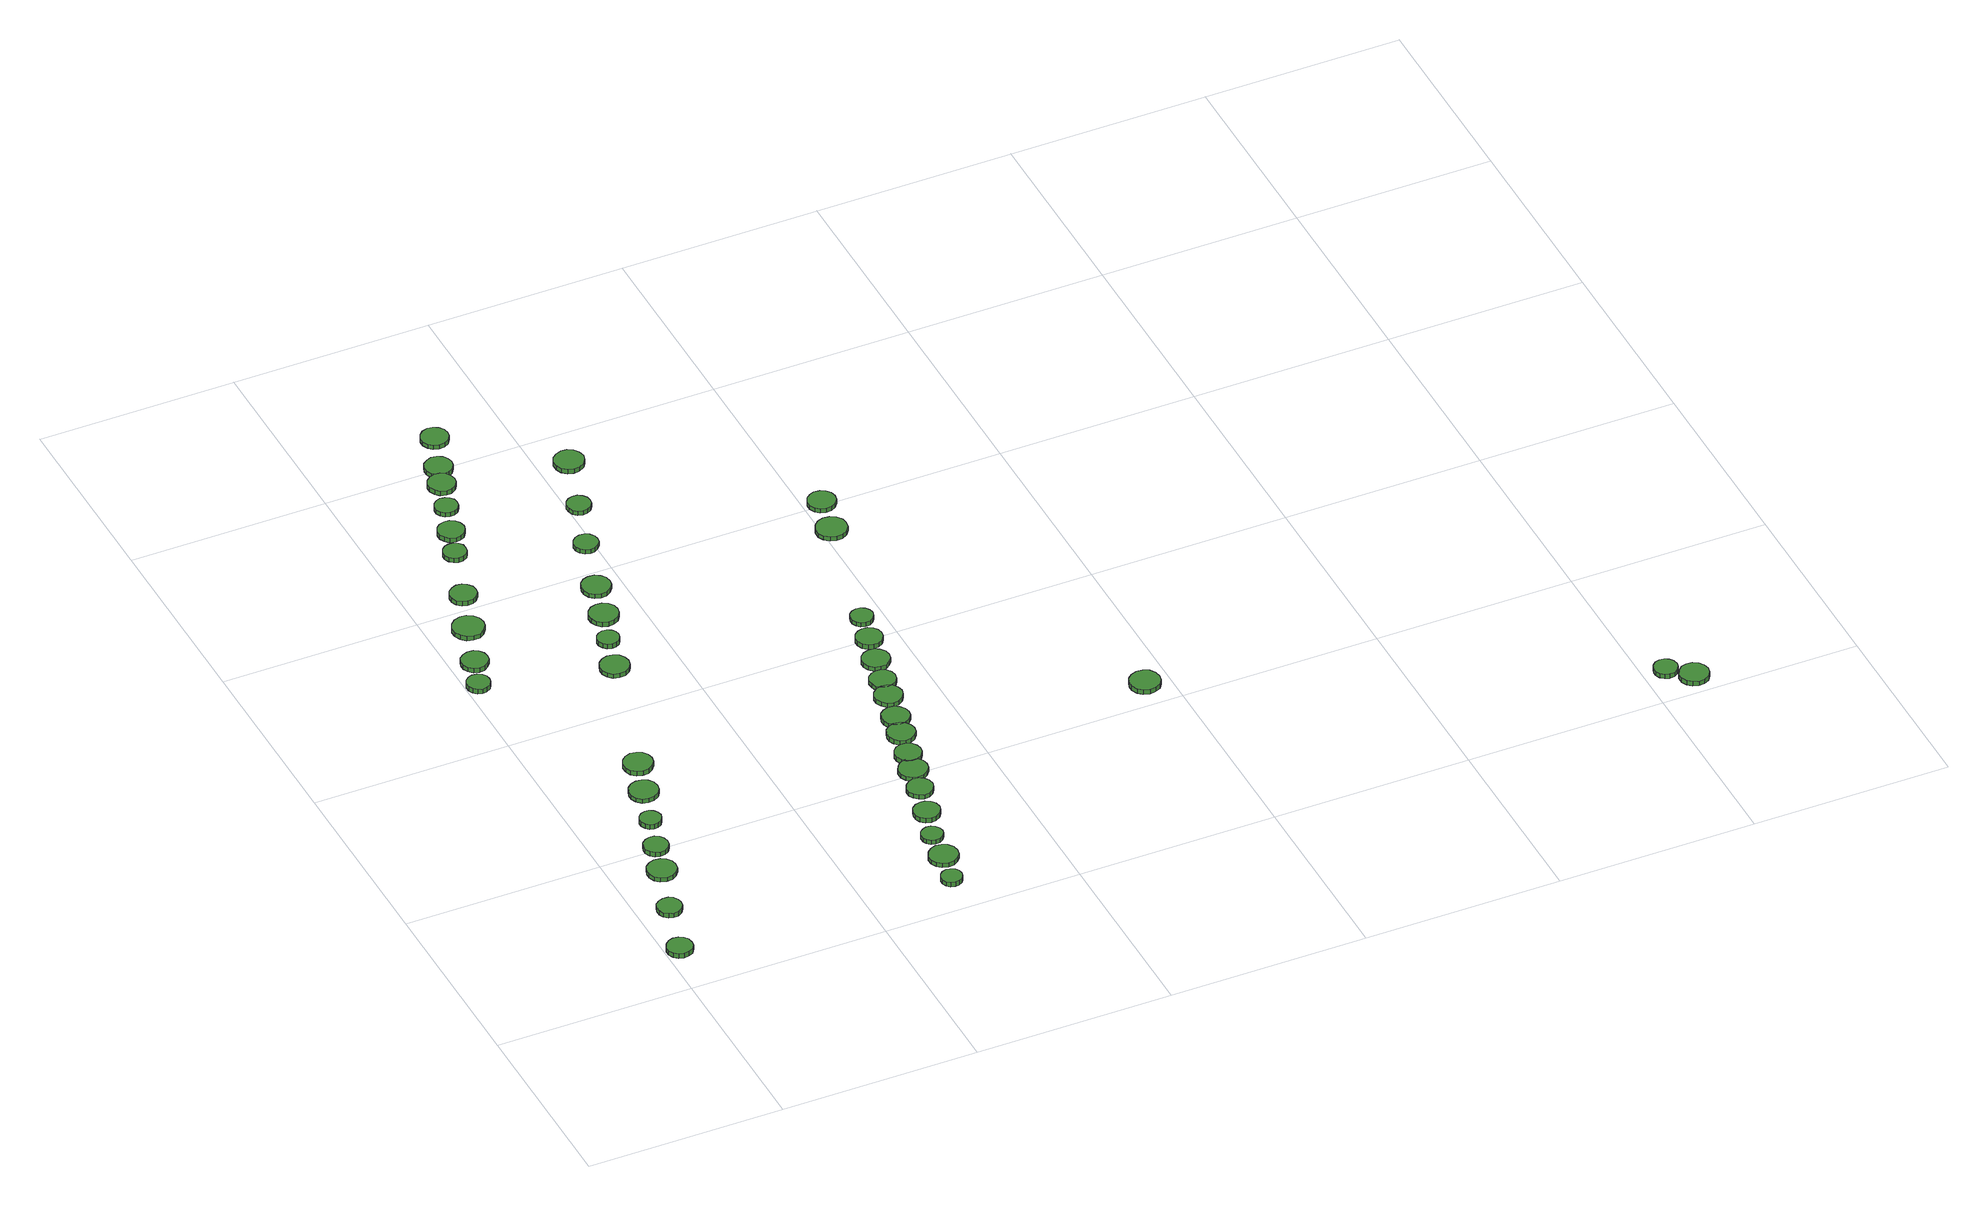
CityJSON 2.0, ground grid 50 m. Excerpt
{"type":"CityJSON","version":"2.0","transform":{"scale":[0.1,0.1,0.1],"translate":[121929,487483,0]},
"CityObjects":{
"tree1":{"type":"SolitaryVegetationObject","attributes":{"function":"something"},"geometry":[{"type":"MultiSurface","lod":"1","boundaries":[[[0,1,2,3,4,5,6,7,8,9,10,11,12,13,14]],[[15,16,17,18,19,20,21,22,23,24,25,26,27,28,29]],[[0,29,28,1]],[[1,28,27,2]],[[2,27,26,3]],[[3,26,25,4]],[[4,25,24,5]],[[5,24,23,6]],[[6,23,22,7]],[[7,22,21,8]],[[8,21,20,9]],[[9,20,19,10]],[[10,19,18,11]],[[11,18,17,12]],[[12,17,16,13]],[[13,16,15,14]],[[14,15,29,0]]]}]},
"tree2":{"type":"SolitaryVegetationObject","attributes":{"function":"something"},"geometry":[{"type":"MultiSurface","lod":"1","boundaries":[[[30,31,32,33,34,35,36,37,38,39,40,41,42,43,44]],[[45,46,47,48,49,50,51,52,53,54,55,56,57,58,59]],[[30,59,58,31]],[[31,58,57,32]],[[32,57,56,33]],[[33,56,55,34]],[[34,55,54,35]],[[35,54,53,36]],[[36,53,52,37]],[[37,52,51,38]],[[38,51,50,39]],[[39,50,49,40]],[[40,49,48,41]],[[41,48,47,42]],[[42,47,46,43]],[[43,46,45,44]],[[44,45,59,30]]]}]},
"tree3":{"type":"SolitaryVegetationObject","attributes":{"function":"something"},"geometry":[{"type":"MultiSurface","lod":"1","boundaries":[[[60,61,62,63,64,65,66,67,68,69,70,71,72,73,74]],[[75,76,77,78,79,80,81,82,83,84,85,86,87,88,89]],[[60,89,88,61]],[[61,88,87,62]],[[62,87,86,63]],[[63,86,85,64]],[[64,85,84,65]],[[65,84,83,66]],[[66,83,82,67]],[[67,82,81,68]],[[68,81,80,69]],[[69,80,79,70]],[[70,79,78,71]],[[71,78,77,72]],[[72,77,76,73]],[[73,76,75,74]],[[74,75,89,60]]]}]},
"tree4":{"type":"SolitaryVegetationObject","attributes":{"function":"something"},"geometry":[{"type":"MultiSurface","lod":"1","boundaries":[[[90,91,92,93,94,95,96,97,98,99,100,101,102,103,104]],[[105,106,107,108,109,110,111,112,113,114,115,116,117,118,119]],[[90,119,118,91]],[[91,118,117,92]],[[92,117,116,93]],[[93,116,115,94]],[[94,115,114,95]],[[95,114,113,96]],[[96,113,112,97]],[[97,112,111,98]],[[98,111,110,99]],[[99,110,109,100]],[[100,109,108,101]],[[101,108,107,102]],[[102,107,106,103]],[[103,106,105,104]],[[104,105,119,90]]]}]},
"tree5":{"type":"SolitaryVegetationObject","attributes":{"function":"something"},"geometry":[{"type":"MultiSurface","lod":"1","boundaries":[[[120,121,122,123,124,125,126,127,128,129,130,131,132,133,134]],[[135,136,137,138,139,140,141,142,143,144,145,146,147,148,149]],[[120,149,148,121]],[[121,148,147,122]],[[122,147,146,123]],[[123,146,145,124]],[[124,145,144,125]],[[125,144,143,126]],[[126,143,142,127]],[[127,142,141,128]],[[128,141,140,129]],[[129,140,139,130]],[[130,139,138,131]],[[131,138,137,132]],[[132,137,136,133]],[[133,136,135,134]],[[134,135,149,120]]]}]},
"tree6":{"type":"SolitaryVegetationObject","attributes":{"function":"something"},"geometry":[{"type":"MultiSurface","lod":"1","boundaries":[[[150,151,152,153,154,155,156,157,158,159,160,161,162,163,164]],[[165,166,167,168,169,170,171,172,173,174,175,176,177,178,179]],[[150,179,178,151]],[[151,178,177,152]],[[152,177,176,153]],[[153,176,175,154]],[[154,175,174,155]],[[155,174,173,156]],[[156,173,172,157]],[[157,172,171,158]],[[158,171,170,159]],[[159,170,169,160]],[[160,169,168,161]],[[161,168,167,162]],[[162,167,166,163]],[[163,166,165,164]],[[164,165,179,150]]]}]},
"tree7":{"type":"SolitaryVegetationObject","attributes":{"function":"something"},"geometry":[{"type":"MultiSurface","lod":"1","boundaries":[[[180,181,182,183,184,185,186,187,188,189,190,191,192,193,194]],[[195,196,197,198,199,200,201,202,203,204,205,206,207,208,209]],[[180,209,208,181]],[[181,208,207,182]],[[182,207,206,183]],[[183,206,205,184]],[[184,205,204,185]],[[185,204,203,186]],[[186,203,202,187]],[[187,202,201,188]],[[188,201,200,189]],[[189,200,199,190]],[[190,199,198,191]],[[191,198,197,192]],[[192,197,196,193]],[[193,196,195,194]],[[194,195,209,180]]]}]},
"tree8":{"type":"SolitaryVegetationObject","attributes":{"function":"something"},"geometry":[{"type":"MultiSurface","lod":"1","boundaries":[[[210,211,212,213,214,215,216,217,218,219,220,221,222,223,224]],[[225,226,227,228,229,230,231,232,233,234,235,236,237,238,239]],[[210,239,238,211]],[[211,238,237,212]],[[212,237,236,213]],[[213,236,235,214]],[[214,235,234,215]],[[215,234,233,216]],[[216,233,232,217]],[[217,232,231,218]],[[218,231,230,219]],[[219,230,229,220]],[[220,229,228,221]],[[221,228,227,222]],[[222,227,226,223]],[[223,226,225,224]],[[224,225,239,210]]]}]},
"tree9":{"type":"SolitaryVegetationObject","attributes":{"function":"something"},"geometry":[{"type":"MultiSurface","lod":"1","boundaries":[[[240,241,242,243,244,245,246,247,248,249,250,251,252,253,254]],[[255,256,257,258,259,260,261,262,263,264,265,266,267,268,269]],[[240,269,268,241]],[[241,268,267,242]],[[242,267,266,243]],[[243,266,265,244]],[[244,265,264,245]],[[245,264,263,246]],[[246,263,262,247]],[[247,262,261,248]],[[248,261,260,249]],[[249,260,259,250]],[[250,259,258,251]],[[251,258,257,252]],[[252,257,256,253]],[[253,256,255,254]],[[254,255,269,240]]]}]},
"tree10":{"type":"SolitaryVegetationObject","attributes":{"function":"something"},"geometry":[{"type":"MultiSurface","lod":"1","boundaries":[[[270,271,272,273,274,275,276,277,278,279,280,281,282,283,284]],[[285,286,287,288,289,290,291,292,293,294,295,296,297,298,299]],[[270,299,298,271]],[[271,298,297,272]],[[272,297,296,273]],[[273,296,295,274]],[[274,295,294,275]],[[275,294,293,276]],[[276,293,292,277]],[[277,292,291,278]],[[278,291,290,279]],[[279,290,289,280]],[[280,289,288,281]],[[281,288,287,282]],[[282,287,286,283]],[[283,286,285,284]],[[284,285,299,270]]]}]},
"tree11":{"type":"SolitaryVegetationObject","attributes":{"function":"something"},"geometry":[{"type":"MultiSurface","lod":"1","boundaries":[[[300,301,302,303,304,305,306,307,308,309,310,311,312,313,314]],[[315,316,317,318,319,320,321,322,323,324,325,326,327,328,329]],[[300,329,328,301]],[[301,328,327,302]],[[302,327,326,303]],[[303,326,325,304]],[[304,325,324,305]],[[305,324,323,306]],[[306,323,322,307]],[[307,322,321,308]],[[308,321,320,309]],[[309,320,319,310]],[[310,319,318,311]],[[311,318,317,312]],[[312,317,316,313]],[[313,316,315,314]],[[314,315,329,300]]]}]},
"tree12":{"type":"SolitaryVegetationObject","attributes":{"function":"something"},"geometry":[{"type":"MultiSurface","lod":"1","boundaries":[[[330,331,332,333,334,335,336,337,338,339,340,341,342,343,344]],[[345,346,347,348,349,350,351,352,353,354,355,356,357,358,359]],[[330,359,358,331]],[[331,358,357,332]],[[332,357,356,333]],[[333,356,355,334]],[[334,355,354,335]],[[335,354,353,336]],[[336,353,352,337]],[[337,352,351,338]],[[338,351,350,339]],[[339,350,349,340]],[[340,349,348,341]],[[341,348,347,342]],[[342,347,346,343]],[[343,346,345,344]],[[344,345,359,330]]]}]},
"tree13":{"type":"SolitaryVegetationObject","attributes":{"function":"something"},"geometry":[{"type":"MultiSurface","lod":"1","boundaries":[[[360,361,362,363,364,365,366,367,368,369,370,371,372,373,374]],[[375,376,377,378,379,380,381,382,383,384,385,386,387,388,389]],[[360,389,388,361]],[[361,388,387,362]],[[362,387,386,363]],[[363,386,385,364]],[[364,385,384,365]],[[365,384,383,366]],[[366,383,382,367]],[[367,382,381,368]],[[368,381,380,369]],[[369,380,379,370]],[[370,379,378,371]],[[371,378,377,372]],[[372,377,376,373]],[[373,376,375,374]],[[374,375,389,360]]]}]},
"tree14":{"type":"SolitaryVegetationObject","attributes":{"function":"something"},"geometry":[{"type":"MultiSurface","lod":"1","boundaries":[[[390,391,392,393,394,395,396,397,398,399,400,401,402,403,404]],[[405,406,407,408,409,410,411,412,413,414,415,416,417,418,419]],[[390,419,418,391]],[[391,418,417,392]],[[392,417,416,393]],[[393,416,415,394]],[[394,415,414,395]],[[395,414,413,396]],[[396,413,412,397]],[[397,412,411,398]],[[398,411,410,399]],[[399,410,409,400]],[[400,409,408,401]],[[401,408,407,402]],[[402,407,406,403]],[[403,406,405,404]],[[404,405,419,390]]]}]},
"tree15":{"type":"SolitaryVegetationObject","attributes":{"function":"something"},"geometry":[{"type":"MultiSurface","lod":"1","boundaries":[[[420,421,422,423,424,425,426,427,428,429,430,431,432,433,434]],[[435,436,437,438,439,440,441,442,443,444,445,446,447,448,449]],[[420,449,448,421]],[[421,448,447,422]],[[422,447,446,423]],[[423,446,445,424]],[[424,445,444,425]],[[425,444,443,426]],[[426,443,442,427]],[[427,442,441,428]],[[428,441,440,429]],[[429,440,439,430]],[[430,439,438,431]],[[431,438,437,432]],[[432,437,436,433]],[[433,436,435,434]],[[434,435,449,420]]]}]},
"tree16":{"type":"SolitaryVegetationObject","attributes":{"function":"something"},"geometry":[{"type":"MultiSurface","lod":"1","boundaries":[[[450,451,452,453,454,455,456,457,458,459,460,461,462,463,464]],[[465,466,467,468,469,470,471,472,473,474,475,476,477,478,479]],[[450,479,478,451]],[[451,478,477,452]],[[452,477,476,453]],[[453,476,475,454]],[[454,475,474,455]],[[455,474,473,456]],[[456,473,472,457]],[[457,472,471,458]],[[458,471,470,459]],[[459,470,469,460]],[[460,469,468,461]],[[461,468,467,462]],[[462,467,466,463]],[[463,466,465,464]],[[464,465,479,450]]]}]},
"tree17":{"type":"SolitaryVegetationObject","attributes":{"function":"something"},"geometry":[{"type":"MultiSurface","lod":"1","boundaries":[[[480,481,482,483,484,485,486,487,488,489,490,491,492,493,494]],[[495,496,497,498,499,500,501,502,503,504,505,506,507,508,509]],[[480,509,508,481]],[[481,508,507,482]],[[482,507,506,483]],[[483,506,505,484]],[[484,505,504,485]],[[485,504,503,486]],[[486,503,502,487]],[[487,502,501,488]],[[488,501,500,489]],[[489,500,499,490]],[[490,499,498,491]],[[491,498,497,492]],[[492,497,496,493]],[[493,496,495,494]],[[494,495,509,480]]]}]},
"tree18":{"type":"SolitaryVegetationObject","attributes":{"function":"something"},"geometry":[{"type":"MultiSurface","lod":"1","boundaries":[[[510,511,512,513,514,515,516,517,518,519,520,521,522,523,524]],[[525,526,527,528,529,530,531,532,533,534,535,536,537,538,539]],[[510,539,538,511]],[[511,538,537,512]],[[512,537,536,513]],[[513,536,535,514]],[[514,535,534,515]],[[515,534,533,516]],[[516,533,532,517]],[[517,532,531,518]],[[518,531,530,519]],[[519,530,529,520]],[[520,529,528,521]],[[521,528,527,522]],[[522,527,526,523]],[[523,526,525,524]],[[524,525,539,510]]]}]},
"tree19":{"type":"SolitaryVegetationObject","attributes":{"function":"something"},"geometry":[{"type":"MultiSurface","lod":"1","boundaries":[[[540,541,542,543,544,545,546,547,548,549,550,551,552,553,554]],[[555,556,557,558,559,560,561,562,563,564,565,566,567,568,569]],[[540,569,568,541]],[[541,568,567,542]],[[542,567,566,543]],[[543,566,565,544]],[[544,565,564,545]],[[545,564,563,546]],[[546,563,562,547]],[[547,562,561,548]],[[548,561,560,549]],[[549,560,559,550]],[[550,559,558,551]],[[551,558,557,552]],[[552,557,556,553]],[[553,556,555,554]],[[554,555,569,540]]]}]},
"tree20":{"type":"SolitaryVegetationObject","attributes":{"function":"something"},"geometry":[{"type":"MultiSurface","lod":"1","boundaries":[[[570,571,572,573,574,575,576,577,578,579,580,581,582,583,584]],[[585,586,587,588,589,590,591,592,593,594,595,596,597,598,599]],[[570,599,598,571]],[[571,598,597,572]],[[572,597,596,573]],[[573,596,595,574]],[[574,595,594,575]],[[575,594,593,576]],[[576,593,592,577]],[[577,592,591,578]],[[578,591,590,579]],[[579,590,589,580]],[[580,589,588,581]],[[581,588,587,582]],[[582,587,586,583]],[[583,586,585,584]],[[584,585,599,570]]]}]},
"tree21":{"type":"SolitaryVegetationObject","attributes":{"function":"something"},"geometry":[{"type":"MultiSurface","lod":"1","boundaries":[[[600,601,602,603,604,605,606,607,608,609,610,611,612,613,614]],[[615,616,617,618,619,620,621,622,623,624,625,626,627,628,629]],[[600,629,628,601]],[[601,628,627,602]],[[602,627,626,603]],[[603,626,625,604]],[[604,625,624,605]],[[605,624,623,606]],[[606,623,622,607]],[[607,622,621,608]],[[608,621,620,609]],[[609,620,619,610]],[[610,619,618,611]],[[611,618,617,612]],[[612,617,616,613]],[[613,616,615,614]],[[614,615,629,600]]]}]},
"tree22":{"type":"SolitaryVegetationObject","attributes":{"function":"something"},"geometry":[{"type":"MultiSurface","lod":"1","boundaries":[[[630,631,632,633,634,635,636,637,638,639,640,641,642,643,644]],[[645,646,647,648,649,650,651,652,653,654,655,656,657,658,659]],[[630,659,658,631]],[[631,658,657,632]],[[632,657,656,633]],[[633,656,655,634]],[[634,655,654,635]],[[635,654,653,636]],[[636,653,652,637]],[[637,652,651,638]],[[638,651,650,639]],[[639,650,649,640]],[[640,649,648,641]],[[641,648,647,642]],[[642,647,646,643]],[[643,646,645,644]],[[644,645,659,630]]]}]},
"tree23":{"type":"SolitaryVegetationObject","attributes":{"function":"something"},"geometry":[{"type":"MultiSurface","lod":"1","boundaries":[[[660,661,662,663,664,665,666,667,668,669,670,671,672,673,674]],[[675,676,677,678,679,680,681,682,683,684,685,686,687,688,689]],[[660,689,688,661]],[[661,688,687,662]],[[662,687,686,663]],[[663,686,685,664]],[[664,685,684,665]],[[665,684,683,666]],[[666,683,682,667]],[[667,682,681,668]],[[668,681,680,669]],[[669,680,679,670]],[[670,679,678,671]],[[671,678,677,672]],[[672,677,676,673]],[[673,676,675,674]],[[674,675,689,660]]]}]},
"tree24":{"type":"SolitaryVegetationObject","attributes":{"function":"something"},"geometry":[{"type":"MultiSurface","lod":"1","boundaries":[[[690,691,692,693,694,695,696,697,698,699,700,701,702,703,704]],[[705,706,707,708,709,710,711,712,713,714,715,716,717,718,719]],[[690,719,718,691]],[[691,718,717,692]],[[692,717,716,693]],[[693,716,715,694]],[[694,715,714,695]],[[695,714,713,696]],[[696,713,712,697]],[[697,712,711,698]],[[698,711,710,699]],[[699,710,709,700]],[[700,709,708,701]],[[701,708,707,702]],[[702,707,706,703]],[[703,706,705,704]],[[704,705,719,690]]]}]},
"tree25":{"type":"SolitaryVegetationObject","attributes":{"function":"something"},"geometry":[{"type":"MultiSurface","lod":"1","boundaries":[[[720,721,722,723,724,725,726,727,728,729,730,731,732,733,734]],[[735,736,737,738,739,740,741,742,743,744,745,746,747,748,749]],[[720,749,748,721]],[[721,748,747,722]],[[722,747,746,723]],[[723,746,745,724]],[[724,745,744,725]],[[725,744,743,726]],[[726,743,742,727]],[[727,742,741,728]],[[728,741,740,729]],[[729,740,739,730]],[[730,739,738,731]],[[731,738,737,732]],[[732,737,736,733]],[[733,736,735,734]],[[734,735,749,720]]]}]},
"tree26":{"type":"SolitaryVegetationObject","attributes":{"function":"something"},"geometry":[{"type":"MultiSurface","lod":"1","boundaries":[[[750,751,752,753,754,755,756,757,758,759,760,761,762,763,764]],[[765,766,767,768,769,770,771,772,773,774,775,776,777,778,779]],[[750,779,778,751]],[[751,778,777,752]],[[752,777,776,753]],[[753,776,775,754]],[[754,775,774,755]],[[755,774,773,756]],[[756,773,772,757]],[[757,772,771,758]],[[758,771,770,759]],[[759,770,769,760]],[[760,769,768,761]],[[761,768,767,762]],[[762,767,766,763]],[[763,766,765,764]],[[764,765,779,750]]]}]},
"tree27":{"type":"SolitaryVegetationObject","attributes":{"function":"something"},"geometry":[{"type":"MultiSurface","lod":"1","boundaries":[[[780,781,782,783,784,785,786,787,788,789,790,791,792,793,794]],[[795,796,797,798,799,800,801,802,803,804,805,806,807,808,809]],[[780,809,808,781]],[[781,808,807,782]],[[782,807,806,783]],[[783,806,805,784]],[[784,805,804,785]],[[785,804,803,786]],[[786,803,802,787]],[[787,802,801,788]],[[788,801,800,789]],[[789,800,799,790]],[[790,799,798,791]],[[791,798,797,792]],[[792,797,796,793]],[[793,796,795,794]],[[794,795,809,780]]]}]},
"tree28":{"type":"SolitaryVegetationObject","attributes":{"function":"something"},"geometry":[{"type":"MultiSurface","lod":"1","boundaries":[[[810,811,812,813,814,815,816,817,818,819,820,821,822,823,824]],[[825,826,827,828,829,830,831,832,833,834,835,836,837,838,839]],[[810,839,838,811]],[[811,838,837,812]],[[812,837,836,813]],[[813,836,835,814]],[[814,835,834,815]],[[815,834,833,816]],[[816,833,832,817]],[[817,832,831,818]],[[818,831,830,819]],[[819,830,829,820]],[[820,829,828,821]],[[821,828,827,822]],[[822,827,826,823]],[[823,826,825,824]],[[824,825,839,810]]]}]},
"tree29":{"type":"SolitaryVegetationObject","attributes":{"function":"something"},"geometry":[{"type":"MultiSurface","lod":"1","boundaries":[[[840,841,842,843,844,845,846,847,848,849,850,851,852,853,854]],[[855,856,857,858,859,860,861,862,863,864,865,866,867,868,869]],[[840,869,868,841]],[[841,868,867,842]],[[842,867,866,843]],[[843,866,865,844]],[[844,865,864,845]],[[845,864,863,846]],[[846,863,862,847]],[[847,862,861,848]],[[848,861,860,849]],[[849,860,859,850]],[[850,859,858,851]],[[851,858,857,852]],[[852,857,856,853]],[[853,856,855,854]],[[854,855,869,840]]]}]},
"tree30":{"type":"SolitaryVegetationObject","attributes":{"function":"something"},"geometry":[{"type":"MultiSurface","lod":"1","boundaries":[[[870,871,872,873,874,875,876,877,878,879,880,881,882,883,884]],[[885,886,887,888,889,890,891,892,893,894,895,896,897,898,899]],[[870,899,898,871]],[[871,898,897,872]],[[872,897,896,873]],[[873,896,895,874]],[[874,895,894,875]],[[875,894,893,876]],[[876,893,892,877]],[[877,892,891,878]],[[878,891,890,879]],[[879,890,889,880]],[[880,889,888,881]],[[881,888,887,882]],[[882,887,886,883]],[[883,886,885,884]],[[884,885,899,870]]]}]},
"tree31":{"type":"SolitaryVegetationObject","attributes":{"function":"something"},"geometry":[{"type":"MultiSurface","lod":"1","boundaries":[[[900,901,902,903,904,905,906,907,908,909,910,911,912,913,914]],[[915,916,917,918,919,920,921,922,923,924,925,926,927,928,929]],[[900,929,928,901]],[[901,928,927,902]],[[902,927,926,903]],[[903,926,925,904]],[[904,925,924,905]],[[905,924,923,906]],[[906,923,922,907]],[[907,922,921,908]],[[908,921,920,909]],[[909,920,919,910]],[[910,919,918,911]],[[911,918,917,912]],[[912,917,916,913]],[[913,916,915,914]],[[914,915,929,900]]]}]},
"tree32":{"type":"SolitaryVegetationObject","attributes":{"function":"something"},"geometry":[{"type":"MultiSurface","lod":"1","boundaries":[[[930,931,932,933,934,935,936,937,938,939,940,941,942,943,944]],[[945,946,947,948,949,950,951,952,953,954,955,956,957,958,959]],[[930,959,958,931]],[[931,958,957,932]],[[932,957,956,933]],[[933,956,955,934]],[[934,955,954,935]],[[935,954,953,936]],[[936,953,952,937]],[[937,952,951,938]],[[938,951,950,939]],[[939,950,949,940]],[[940,949,948,941]],[[941,948,947,942]],[[942,947,946,943]],[[943,946,945,944]],[[944,945,959,930]]]}]},
"tree33":{"type":"SolitaryVegetationObject","attributes":{"function":"something"},"geometry":[{"type":"MultiSurface","lod":"1","boundaries":[[[960,961,962,963,964,965,966,967,968,969,970,971,972,973,974]],[[975,976,977,978,979,980,981,982,983,984,985,986,987,988,989]],[[960,989,988,961]],[[961,988,987,962]],[[962,987,986,963]],[[963,986,985,964]],[[964,985,984,965]],[[965,984,983,966]],[[966,983,982,967]],[[967,982,981,968]],[[968,981,980,969]],[[969,980,979,970]],[[970,979,978,971]],[[971,978,977,972]],[[972,977,976,973]],[[973,976,975,974]],[[974,975,989,960]]]}]},
"tree34":{"type":"SolitaryVegetationObject","attributes":{"function":"something"},"geometry":[{"type":"MultiSurface","lod":"1","boundaries":[[[990,991,992,993,994,995,996,997,998,999,1000,1001,1002,1003,1004]],[[1005,1006,1007,1008,1009,1010,1011,1012,1013,1014,1015,1016,1017,1018,1019]],[[990,1019,1018,991]],[[991,1018,1017,992]],[[992,1017,1016,993]],[[993,1016,1015,994]],[[994,1015,1014,995]],[[995,1014,1013,996]],[[996,1013,1012,997]],[[997,1012,1011,998]],[[998,1011,1010,999]],[[999,1010,1009,1000]],[[1000,1009,1008,1001]],[[1001,1008,1007,1002]],[[1002,1007,1006,1003]],[[1003,1006,1005,1004]],[[1004,1005,1019,990]]]}]},
"tree35":{"type":"SolitaryVegetationObject","attributes":{"function":"something"},"geometry":[{"type":"MultiSurface","lod":"1","boundaries":[[[1020,1021,1022,1023,1024,1025,1026,1027,1028,1029,1030,1031,1032,1033,1034]],[[1035,1036,1037,1038,1039,1040,1041,1042,1043,1044,1045,1046,1047,1048,1049]],[[1020,1049,1048,1021]],[[1021,1048,1047,1022]],[[1022,1047,1046,1023]],[[1023,1046,1045,1024]],[[1024,1045,1044,1025]],[[1025,1044,1043,1026]],[[1026,1043,1042,1027]],[[1027,1042,1041,1028]],[[1028,1041,1040,1029]],[[1029,1040,1039,1030]],[[1030,1039,1038,1031]],[[1031,1038,1037,1032]],[[1032,1037,1036,1033]],[[1033,1036,1035,1034]],[[1034,1035,1049,1020]]]}]},
"tree36":{"type":"SolitaryVegetationObject","attributes":{"function":"something"},"geometry":[{"type":"MultiSurface","lod":"1","boundaries":[[[1050,1051,1052,1053,1054,1055,1056,1057,1058,1059,1060,1061,1062,1063,1064]],[[1065,1066,1067,1068,1069,1070,1071,1072,1073,1074,1075,1076,1077,1078,1079]],[[1050,1079,1078,1051]],[[1051,1078,1077,1052]],[[1052,1077,1076,1053]],[[1053,1076,1075,1054]],[[1054,1075,1074,1055]],[[1055,1074,1073,1056]],[[1056,1073,1072,1057]],[[1057,1072,1071,1058]],[[1058,1071,1070,1059]],[[1059,1070,1069,1060]],[[1060,1069,1068,1061]],[[1061,1068,1067,1062]],[[1062,1067,1066,1063]],[[1063,1066,1065,1064]],[[1064,1065,1079,1050]]]}]},
"tree37":{"type":"SolitaryVegetationObject","attributes":{"function":"something"},"geometry":[{"type":"MultiSurface","lod":"1","boundaries":[[[1080,1081,1082,1083,1084,1085,1086,1087,1088,1089,1090,1091,1092,1093,1094]],[[1095,1096,1097,1098,1099,1100,1101,1102,1103,1104,1105,1106,1107,1108,1109]],[[1080,1109,1108,1081]],[[1081,1108,1107,1082]],[[1082,1107,1106,1083]],[[1083,1106,1105,1084]],[[1084,1105,1104,1085]],[[1085,1104,1103,1086]],[[1086,1103,1102,1087]],[[1087,1102,1101,1088]],[[1088,1101,1100,1089]],[[1089,1100,1099,1090]],[[1090,1099,1098,1091]],[[1091,1098,1097,1092]],[[1092,1097,1096,1093]],[[1093,1096,1095,1094]],[[1094,1095,1109,1080]]]}]},
"tree38":{"type":"SolitaryVegetationObject","attributes":{"function":"something"},"geometry":[{"type":"MultiSurface","lod":"1","boundaries":[[[1110,1111,1112,1113,1114,1115,1116,1117,1118,1119,1120,1121,1122,1123,1124]],[[1125,1126,1127,1128,1129,1130,1131,1132,1133,1134,1135,1136,1137,1138,1139]],[[1110,1139,1138,1111]],[[1111,1138,1137,1112]],[[1112,1137,1136,1113]],[[1113,1136,1135,1114]],[[1114,1135,1134,1115]],[[1115,1134,1133,1116]],[[1116,1133,1132,1117]],[[1117,1132,1131,1118]],[[1118,1131,1130,1119]],[[1119,1130,1129,1120]],[[1120,1129,1128,1121]],[[1121,1128,1127,1122]],[[1122,1127,1126,1123]],[[1123,1126,1125,1124]],[[1124,1125,1139,1110]]]}]},
"tree39":{"type":"SolitaryVegetationObject","attributes":{"function":"something"},"geometry":[{"type":"MultiSurface","lod":"1","boundaries":[[[1140,1141,1142,1143,1144,1145,1146,1147,1148,1149,1150,1151,1152,1153,1154]],[[1155,1156,1157,1158,1159,1160,1161,1162,1163,1164,1165,1166,1167,1168,1169]],[[1140,1169,1168,1141]],[[1141,1168,1167,1142]],[[1142,1167,1166,1143]],[[1143,1166,1165,1144]],[[1144,1165,1164,1145]],[[1145,1164,1163,1146]],[[1146,1163,1162,1147]],[[1147,1162,1161,1148]],[[1148,1161,1160,1149]],[[1149,1160,1159,1150]],[[1150,1159,1158,1151]],[[1151,1158,1157,1152]],[[1152,1157,1156,1153]],[[1153,1156,1155,1154]],[[1154,1155,1169,1140]]]}]},
"tree40":{"type":"SolitaryVegetationObject","attributes":{"function":"something"},"geometry":[{"type":"MultiSurface","lod":"1","boundaries":[[[1170,1171,1172,1173,1174,1175,1176,1177,1178,1179,1180,1181,1182,1183,1184]],[[1185,1186,1187,1188,1189,1190,1191,1192,1193,1194,1195,1196,1197,1198,1199]],[[1170,1199,1198,1171]],[[1171,1198,1197,1172]],[[1172,1197,1196,1173]],[[1173,1196,1195,1174]],[[1174,1195,1194,1175]],[[1175,1194,1193,1176]],[[1176,1193,1192,1177]],[[1177,1192,1191,1178]],[[1178,1191,1190,1179]],[[1179,1190,1189,1180]],[[1180,1189,1188,1181]],[[1181,1188,1187,1182]],[[1182,1187,1186,1183]],[[1183,1186,1185,1184]],[[1184,1185,1199,1170]]]}]},
"tree41":{"type":"SolitaryVegetationObject","attributes":{"function":"something"},"geometry":[{"type":"MultiSurface","lod":"1","boundaries":[[[1200,1201,1202,1203,1204,1205,1206,1207,1208,1209,1210,1211,1212,1213,1214]],[[1215,1216,1217,1218,1219,1220,1221,1222,1223,1224,1225,1226,1227,1228,1229]],[[1200,1229,1228,1201]],[[1201,1228,1227,1202]],[[1202,1227,1226,1203]],[[1203,1226,1225,1204]],[[1204,1225,1224,1205]],[[1205,1224,1223,1206]],[[1206,1223,1222,1207]],[[1207,1222,1221,1208]],[[1208,1221,1220,1209]],[[1209,1220,1219,1210]],[[1210,1219,1218,1211]],[[1211,1218,1217,1212]],[[1212,1217,1216,1213]],[[1213,1216,1215,1214]],[[1214,1215,1229,1200]]]}]},
"tree42":{"type":"SolitaryVegetationObject","attributes":{"function":"something"},"geometry":[{"type":"MultiSurface","lod":"1","boundaries":[[[1230,1231,1232,1233,1234,1235,1236,1237,1238,1239,1240,1241,1242,1243,1244]],[[1245,1246,1247,1248,1249,1250,1251,1252,1253,1254,1255,1256,1257,1258,1259]],[[1230,1259,1258,1231]],[[1231,1258,1257,1232]],[[1232,1257,1256,1233]],[[1233,1256,1255,1234]],[[1234,1255,1254,1235]],[[1235,1254,1253,1236]],[[1236,1253,1252,1237]],[[1237,1252,1251,1238]],[[1238,1251,1250,1239]],[[1239,1250,1249,1240]],[[1240,1249,1248,1241]],[[1241,1248,1247,1242]],[[1242,1247,1246,1243]],[[1243,1246,1245,1244]],[[1244,1245,1259,1230]]]}]},
"tree43":{"type":"SolitaryVegetationObject","attributes":{"function":"something"},"geometry":[{"type":"MultiSurface","lod":"1","boundaries":[[[1260,1261,1262,1263,1264,1265,1266,1267,1268,1269,1270,1271,1272,1273,1274]],[[1275,1276,1277,1278,1279,1280,1281,1282,1283,1284,1285,1286,1287,1288,1289]],[[1260,1289,1288,1261]],[[1261,1288,1287,1262]],[[1262,1287,1286,1263]],[[1263,1286,1285,1264]],[[1264,1285,1284,1265]],[[1265,1284,1283,1266]],[[1266,1283,1282,1267]],[[1267,1282,1281,1268]],[[1268,1281,1280,1269]],[[1269,1280,1279,1270]],[[1270,1279,1278,1271]],[[1271,1278,1277,1272]],[[1272,1277,1276,1273]],[[1273,1276,1275,1274]],[[1274,1275,1289,1260]]]}]}
},
"vertices":[
[67,139,16],[65,152,16],[57,163,16],[45,169,16],[32,171,16],[20,167,16],[10,158,16],[4,146,16],[4,132,16],[10,120,16],[20,111,16],[32,107,16],[45,109,16],[57,115,16],[65,126,16],[65,126,3],[57,115,3],[45,109,3],[32,107,3],[20,111,3],[10,120,3],[4,132,3],[4,146,3],[10,158,3],[20,167,3],[32,171,3],[45,169,3],[57,163,3],[65,152,3],[67,139,3],
[109,286,15],[106,298,15],[99,309,15],[88,315,15],[75,316,15],[63,312,15],[53,304,15],[48,292,15],[48,279,15],[53,267,15],[63,259,15],[75,255,15],[88,256,15],[99,263,15],[106,273,15],[106,273,2],[99,263,2],[88,256,2],[75,255,2],[63,259,2],[53,267,2],[48,279,2],[48,292,2],[53,304,2],[63,312,2],[75,316,2],[88,315,2],[99,309,2],[106,298,2],[109,286,2],
[157,418,16],[154,432,16],[145,445,16],[132,452,16],[117,454,16],[102,449,16],[91,439,16],[85,425,16],[85,410,16],[91,396,16],[102,386,16],[117,382,16],[132,383,16],[145,391,16],[154,403,16],[154,403,4],[145,391,4],[132,383,4],[117,382,4],[102,386,4],[91,396,4],[85,410,4],[85,425,4],[91,439,4],[102,449,4],[117,454,4],[132,452,4],[145,445,4],[154,432,4],[157,418,4],
[177,504,16],[174,517,16],[167,527,16],[156,534,16],[143,535,16],[131,531,16],[121,522,16],[116,511,16],[116,498,16],[121,486,16],[131,477,16],[143,473,16],[156,475,16],[167,481,16],[174,492,16],[174,492,3],[167,481,3],[156,475,3],[143,473,3],[131,477,3],[121,486,3],[116,498,3],[116,511,3],[121,522,3],[131,531,3],[143,535,3],[156,534,3],[167,527,3],[174,517,3],[177,504,3],
[205,601,15],[202,612,15],[196,621,15],[186,627,15],[175,628,15],[164,624,15],[156,617,15],[151,606,15],[151,595,15],[156,585,15],[164,577,15],[175,574,15],[186,575,15],[196,581,15],[202,590,15],[202,590,2],[196,581,2],[186,575,2],[175,574,2],[164,577,2],[156,585,2],[151,595,2],[151,606,2],[156,617,2],[164,624,2],[175,628,2],[186,627,2],[196,621,2],[202,612,2],[205,601,2],
[60,1231,15],[58,1242,15],[51,1252,15],[40,1258,15],[28,1260,15],[17,1256,15],[8,1248,15],[3,1237,15],[3,1224,15],[8,1213,15],[17,1205,15],[28,1201,15],[40,1203,15],[51,1209,15],[58,1219,15],[58,1219,2],[51,1209,2],[40,1203,2],[28,1201,2],[17,1205,2],[8,1213,2],[3,1224,2],[3,1237,2],[8,1248,2],[17,1256,2],[28,1260,2],[40,1258,2],[51,1252,2],[58,1242,2],[60,1231,2],
[244,702,16],[241,717,16],[232,729,16],[219,736,16],[204,738,16],[189,733,16],[178,723,16],[172,709,16],[172,694,16],[178,681,16],[189,670,16],[204,666,16],[219,667,16],[232,675,16],[241,687,16],[241,687,4],[232,675,4],[219,667,4],[204,666,4],[189,670,4],[178,681,4],[172,694,4],[172,709,4],[178,723,4],[189,733,4],[204,738,4],[219,736,4],[232,729,4],[241,717,4],[244,702,4],
[92,1308,16],[89,1322,16],[81,1333,16],[69,1340,16],[55,1341,16],[42,1337,16],[31,1328,16],[26,1315,16],[26,1301,16],[31,1289,16],[42,1279,16],[55,1275,16],[69,1277,16],[81,1284,16],[89,1295,16],[89,1295,3],[81,1284,3],[69,1277,3],[55,1275,3],[42,1279,3],[31,1289,3],[26,1301,3],[26,1315,3],[31,1328,3],[42,1337,3],[55,1341,3],[69,1340,3],[81,1333,3],[89,1322,3],[92,1308,3],
[276,801,16],[273,816,16],[264,828,16],[251,835,16],[236,837,16],[221,832,16],[210,822,16],[204,808,16],[204,793,16],[210,779,16],[221,769,16],[236,765,16],[251,766,16],[264,774,16],[273,786,16],[273,786,3],[264,774,3],[251,766,3],[236,765,3],[221,769,3],[210,779,3],[204,793,3],[204,808,3],[210,822,3],[221,832,3],[236,837,3],[251,835,3],[264,828,3],[273,816,3],[276,801,3],
[137,1427,17],[134,1443,17],[124,1456,17],[110,1465,17],[94,1466,17],[78,1461,17],[66,1450,17],[59,1435,17],[59,1419,17],[66,1404,17],[78,1393,17],[94,1388,17],[110,1389,17],[124,1398,17],[134,1411,17],[134,1411,4],[124,1398,4],[110,1389,4],[94,1388,4],[78,1393,4],[66,1404,4],[59,1419,4],[59,1435,4],[66,1450,4],[78,1461,4],[94,1466,4],[110,1465,4],[124,1456,4],[134,1443,4],[137,1427,4],
[173,1545,16],[171,1558,16],[162,1569,16],[151,1576,16],[137,1578,16],[124,1573,16],[113,1564,16],[108,1552,16],[108,1538,16],[113,1525,16],[124,1516,16],[137,1512,16],[151,1513,16],[162,1520,16],[171,1531,16],[171,1531,3],[162,1520,3],[151,1513,3],[137,1512,3],[124,1516,3],[113,1525,3],[108,1538,3],[108,1552,3],[113,1564,3],[124,1573,3],[137,1578,3],[151,1576,3],[162,1569,3],[171,1558,3],[173,1545,3],
[382,1153,16],[378,1168,16],[370,1180,16],[357,1187,16],[342,1189,16],[327,1184,16],[316,1174,16],[310,1160,16],[310,1145,16],[316,1131,16],[327,1121,16],[342,1117,16],[357,1118,16],[370,1126,16],[378,1138,16],[378,1138,4],[370,1126,4],[357,1118,4],[342,1117,4],[327,1121,4],[316,1131,4],[310,1145,4],[310,1160,4],[316,1174,4],[327,1184,4],[342,1189,4],[357,1187,4],[370,1180,4],[378,1168,4],[382,1153,4],
[219,1697,15],[217,1709,15],[210,1718,15],[199,1724,15],[187,1725,15],[176,1722,15],[167,1714,15],[162,1703,15],[162,1691,15],[167,1680,15],[176,1672,15],[187,1668,15],[199,1669,15],[210,1675,15],[217,1685,15],[217,1685,2],[210,1675,2],[199,1669,2],[187,1668,2],[176,1672,2],[167,1680,2],[162,1691,2],[162,1703,2],[167,1714,2],[176,1722,2],[187,1725,2],[199,1724,2],[210,1718,2],[217,1709,2],[219,1697,2],
[249,1771,16],[246,1785,16],[238,1796,16],[226,1803,16],[213,1804,16],[199,1800,16],[189,1791,16],[183,1778,16],[183,1764,16],[189,1752,16],[199,1742,16],[213,1738,16],[226,1740,16],[238,1746,16],[246,1758,16],[246,1758,3],[238,1746,3],[226,1740,3],[213,1738,3],[199,1742,3],[189,1752,3],[183,1764,3],[183,1778,3],[189,1791,3],[199,1800,3],[213,1804,3],[226,1803,3],[238,1796,3],[246,1785,3],[249,1771,3],
[403,1253,15],[401,1264,15],[394,1273,15],[384,1279,15],[373,1280,15],[362,1276,15],[354,1269,15],[349,1258,15],[349,1247,15],[354,1237,15],[362,1229,15],[373,1225,15],[384,1227,15],[394,1232,15],[401,1242,15],[401,1242,2],[394,1232,2],[384,1227,2],[373,1225,2],[362,1229,2],[354,1237,2],[349,1247,2],[349,1258,2],[354,1269,2],[362,1276,2],[373,1280,2],[384,1279,2],[394,1273,2],[401,1264,2],[403,1253,2],
[746,107,15],[744,117,15],[738,126,15],[728,131,15],[718,133,15],[707,129,15],[699,122,15],[695,112,15],[695,101,15],[699,91,15],[707,84,15],[718,81,15],[728,82,15],[738,87,15],[744,96,15],[744,96,2],[738,87,2],[728,82,2],[718,81,2],[707,84,2],[699,91,2],[695,101,2],[695,112,2],[699,122,2],[707,129,2],[718,133,2],[728,131,2],[738,126,2],[744,117,2],[746,107,2],
[774,189,14],[771,204,14],[762,216,14],[749,223,14],[734,225,14],[720,220,14],[709,210,14],[702,196,14],[702,181,14],[709,167,14],[720,157,14],[734,153,14],[749,154,14],[762,162,14],[771,174,14],[771,174,2],[762,162,2],[749,154,2],[734,153,2],[720,157,2],[709,167,2],[702,181,2],[702,196,2],[709,210,2],[720,220,2],[734,225,2],[749,223,2],[762,216,2],[771,204,2],[774,189,2],
[273,1859,15],[271,1871,15],[264,1880,15],[253,1886,15],[241,1888,15],[230,1884,15],[221,1876,15],[216,1865,15],[216,1853,15],[221,1842,15],[230,1834,15],[241,1830,15],[253,1831,15],[264,1837,15],[271,1847,15],[271,1847,3],[264,1837,3],[253,1831,3],[241,1830,3],[230,1834,3],[221,1842,3],[216,1853,3],[216,1865,3],[221,1876,3],[230,1884,3],[241,1888,3],[253,1886,3],[264,1880,3],[271,1871,3],[273,1859,3],
[441,1338,16],[438,1353,16],[429,1365,16],[416,1373,16],[401,1374,16],[386,1370,16],[375,1360,16],[369,1346,16],[369,1331,16],[375,1317,16],[386,1307,16],[401,1302,16],[416,1304,16],[429,1311,16],[438,1323,16],[438,1323,3],[429,1311,3],[416,1304,3],[401,1302,3],[386,1307,3],[375,1317,3],[369,1331,3],[369,1346,3],[375,1360,3],[386,1370,3],[401,1374,3],[416,1373,3],[429,1365,3],[438,1353,3],[441,1338,3],
[774,271,13],[772,282,13],[765,291,13],[756,297,13],[744,298,13],[734,294,13],[725,287,13],[721,277,13],[721,265,13],[725,255,13],[734,248,13],[744,244,13],[756,245,13],[765,251,13],[772,260,13],[772,260,1],[765,251,1],[756,245,1],[744,244,1],[734,248,1],[725,255,1],[721,265,1],[721,277,1],[725,287,1],[734,294,1],[744,298,1],[756,297,1],[765,291,1],[772,282,1],[774,271,1],
[304,1939,17],[301,1953,17],[293,1964,17],[281,1971,17],[267,1973,17],[253,1968,17],[243,1959,17],[237,1946,17],[237,1932,17],[243,1919,17],[253,1909,17],[267,1905,17],[281,1906,17],[293,1913,17],[301,1925,17],[301,1925,4],[293,1913,4],[281,1906,4],[267,1905,4],[253,1909,4],[243,1919,4],[237,1932,4],[237,1946,4],[243,1959,4],[253,1968,4],[267,1973,4],[281,1971,4],[293,1964,4],[301,1953,4],[304,1939,4],
[469,1440,16],[466,1455,16],[457,1467,16],[444,1475,16],[429,1476,16],[415,1472,16],[404,1462,16],[398,1448,16],[398,1433,16],[404,1419,16],[415,1409,16],[429,1404,16],[444,1406,16],[457,1413,16],[466,1426,16],[466,1426,4],[457,1413,4],[444,1406,4],[429,1404,4],[415,1409,4],[404,1419,4],[398,1433,4],[398,1448,4],[404,1462,4],[415,1472,4],[429,1476,4],[444,1475,4],[457,1467,4],[466,1455,4],[469,1440,4],
[806,354,14],[803,368,14],[795,379,14],[783,386,14],[770,387,14],[757,383,14],[746,374,14],[741,361,14],[741,347,14],[746,335,14],[757,326,14],[770,322,14],[783,323,14],[795,330,14],[803,341,14],[803,341,1],[795,330,1],[783,323,1],[770,322,1],[757,326,1],[746,335,1],[741,347,1],[741,361,1],[746,374,1],[757,383,1],[770,387,1],[783,386,1],[795,379,1],[803,368,1],[806,354,1],
[325,2000,16],[322,2014,16],[314,2025,16],[302,2032,16],[287,2034,16],[274,2029,16],[263,2020,16],[258,2007,16],[258,1993,16],[263,1980,16],[274,1970,16],[287,1966,16],[302,1967,16],[314,1974,16],[322,1986,16],[322,1986,3],[314,1974,3],[302,1967,3],[287,1966,3],[274,1970,3],[263,1980,3],[258,1993,3],[258,2007,3],[263,2020,3],[274,2029,3],[287,2034,3],[302,2032,3],[314,2025,3],[322,2014,3],[325,2000,3],
[829,441,13],[826,454,13],[818,465,13],[806,472,13],[793,474,13],[780,469,13],[770,460,13],[764,448,13],[764,434,13],[770,422,13],[780,413,13],[793,408,13],[806,410,13],[818,417,13],[826,428,13],[826,428,1],[818,417,1],[806,410,1],[793,408,1],[780,413,1],[770,422,1],[764,434,1],[764,448,1],[770,460,1],[780,469,1],[793,474,1],[806,472,1],[818,465,1],[826,454,1],[829,441,1],
[509,1592,18],[507,1605,18],[499,1615,18],[488,1621,18],[476,1623,18],[464,1619,18],[454,1610,18],[449,1599,18],[449,1586,18],[454,1575,18],[464,1566,18],[476,1562,18],[488,1564,18],[499,1570,18],[507,1580,18],[507,1580,6],[499,1570,6],[488,1564,6],[476,1562,6],[464,1566,6],[454,1575,6],[449,1586,6],[449,1599,6],[454,1610,6],[464,1619,6],[476,1623,6],[488,1621,6],[499,1615,6],[507,1605,6],[509,1592,6],
[363,2101,17],[360,2115,17],[351,2126,17],[339,2133,17],[325,2135,17],[311,2130,17],[301,2121,17],[295,2108,17],[295,2094,17],[301,2081,17],[311,2071,17],[325,2067,17],[339,2068,17],[351,2075,17],[360,2087,17],[360,2087,5],[351,2075,5],[339,2068,5],[325,2067,5],[311,2071,5],[301,2081,5],[295,2094,5],[295,2108,5],[301,2121,5],[311,2130,5],[325,2135,5],[339,2133,5],[351,2126,5],[360,2115,5],[363,2101,5],
[847,510,14],[844,525,14],[835,537,14],[822,544,14],[807,546,14],[793,541,14],[782,531,14],[775,517,14],[775,502,14],[782,488,14],[793,478,14],[807,474,14],[822,475,14],[835,483,14],[844,495,14],[844,495,2],[835,483,2],[822,475,2],[807,474,2],[793,478,2],[782,488,2],[775,502,2],[775,517,2],[782,531,2],[793,541,2],[807,546,2],[822,544,2],[835,537,2],[844,525,2],[847,510,2],
[858,568,15],[855,581,15],[847,592,15],[835,599,15],[821,600,15],[808,596,15],[798,587,15],[793,574,15],[793,561,15],[798,548,15],[808,539,15],[821,535,15],[835,536,15],[847,543,15],[855,554,15],[855,554,2],[847,543,2],[835,536,2],[821,535,2],[808,539,2],[798,548,2],[793,561,2],[793,574,2],[798,587,2],[808,596,2],[821,600,2],[835,599,2],[847,592,2],[855,581,2],[858,568,2],
[878,644,14],[875,658,14],[866,670,14],[854,677,14],[839,679,14],[826,674,14],[815,665,14],[809,651,14],[809,637,14],[815,624,14],[826,614,14],[839,610,14],[854,611,14],[866,619,14],[875,630,14],[875,630,1],[866,619,1],[854,611,1],[839,610,1],[826,614,1],[815,624,1],[809,637,1],[809,651,1],[815,665,1],[826,674,1],[839,679,1],[854,677,1],[866,670,1],[875,658,1],[878,644,1],
[554,1728,20],[552,1740,20],[544,1750,20],[534,1757,20],[521,1758,20],[509,1754,20],[500,1746,20],[495,1734,20],[495,1722,20],[500,1710,20],[509,1702,20],[521,1698,20],[534,1699,20],[544,1705,20],[552,1716,20],[552,1716,8],[544,1705,8],[534,1699,8],[521,1698,8],[509,1702,8],[500,1710,8],[495,1722,8],[495,1734,8],[500,1746,8],[509,1754,8],[521,1758,8],[534,1757,8],[544,1750,8],[552,1740,8],[554,1728,8],
[892,704,14],[889,718,14],[880,730,14],[868,737,14],[854,739,14],[840,734,14],[829,725,14],[823,711,14],[823,697,14],[829,684,14],[840,674,14],[854,670,14],[868,671,14],[880,679,14],[889,690,14],[889,690,2],[880,679,2],[868,671,2],[854,670,2],[840,674,2],[829,684,2],[823,697,2],[823,711,2],[829,725,2],[840,734,2],[854,739,2],[868,737,2],[880,730,2],[889,718,2],[892,704,2],
[910,781,16],[907,795,16],[899,807,16],[886,814,16],[872,815,16],[858,811,16],[847,801,16],[841,788,16],[841,774,16],[847,761,16],[858,751,16],[872,746,16],[886,748,16],[899,755,16],[907,767,16],[907,767,4],[899,755,4],[886,748,4],[872,746,4],[858,751,4],[847,761,4],[841,774,4],[841,788,4],[847,801,4],[858,811,4],[872,815,4],[886,814,4],[899,807,4],[907,795,4],[910,781,4],
[609,1882,23],[605,1897,23],[596,1910,23],[583,1918,23],[568,1919,23],[553,1914,23],[541,1904,23],[535,1890,23],[535,1875,23],[541,1860,23],[553,1850,23],[568,1845,23],[583,1847,23],[596,1855,23],[605,1867,23],[605,1867,10],[596,1855,10],[583,1847,10],[568,1845,10],[553,1850,10],[541,1860,10],[535,1875,10],[535,1890,10],[541,1904,10],[553,1914,10],[568,1919,10],[583,1918,10],[596,1910,10],[605,1897,10],[609,1882,10],
[921,840,16],[918,853,16],[910,864,16],[898,871,16],[885,872,16],[872,868,16],[861,859,16],[856,847,16],[856,833,16],[861,820,16],[872,811,16],[885,807,16],[898,809,16],[910,815,16],[918,826,16],[918,826,4],[910,815,4],[898,809,4],[885,807,4],[872,811,4],[861,820,4],[856,833,4],[856,847,4],[861,859,4],[872,868,4],[885,872,4],[898,871,4],[910,864,4],[918,853,4],[921,840,4],
[939,912,19],[936,926,19],[927,938,19],[915,945,19],[901,946,19],[887,942,19],[876,932,19],[870,919,19],[870,905,19],[876,892,19],[887,882,19],[901,878,19],[915,879,19],[927,886,19],[936,898,19],[936,898,7],[927,886,7],[915,879,7],[901,878,7],[887,882,7],[876,892,7],[870,905,7],[870,919,7],[876,932,7],[887,942,7],[901,946,7],[915,945,7],[927,938,7],[936,926,7],[939,912,7],
[956,989,22],[953,1002,22],[945,1013,22],[933,1020,22],[920,1021,22],[907,1017,22],[896,1008,22],[891,995,22],[891,982,22],[896,969,22],[907,960,22],[920,956,22],[933,957,22],[945,964,22],[953,975,22],[953,975,9],[945,964,9],[933,957,9],[920,956,9],[907,960,9],[896,969,9],[891,982,9],[891,995,9],[896,1008,9],[907,1017,9],[920,1021,9],[933,1020,9],[945,1013,9],[953,1002,9],[956,989,9],
[967,1061,27],[964,1072,27],[957,1082,27],[947,1088,27],[936,1089,27],[924,1085,27],[916,1078,27],[911,1067,27],[911,1055,27],[916,1044,27],[924,1036,27],[936,1033,27],[947,1034,27],[957,1040,27],[964,1049,27],[964,1049,15],[957,1040,15],[947,1034,15],[936,1033,15],[924,1036,15],[916,1044,15],[911,1055,15],[911,1067,15],[916,1078,15],[924,1085,15],[936,1089,15],[947,1088,15],[957,1082,15],[964,1072,15],[967,1061,15],
[1053,1388,29],[1050,1403,29],[1040,1416,29],[1026,1424,29],[1010,1426,29],[995,1421,29],[983,1410,29],[976,1396,29],[976,1379,29],[983,1365,29],[995,1354,29],[1010,1349,29],[1026,1351,29],[1040,1359,29],[1050,1372,29],[1050,1372,17],[1040,1359,17],[1026,1351,17],[1010,1349,17],[995,1354,17],[983,1365,17],[976,1379,17],[976,1396,17],[983,1410,17],[995,1421,17],[1010,1426,17],[1026,1424,17],[1040,1416,17],[1050,1403,17],[1053,1388,17],
[1071,1488,30],[1068,1502,30],[1059,1513,30],[1047,1520,30],[1032,1522,30],[1019,1517,30],[1008,1508,30],[1002,1495,30],[1002,1480,30],[1008,1467,30],[1019,1458,30],[1032,1453,30],[1047,1455,30],[1059,1462,30],[1068,1473,30],[1068,1473,18],[1059,1462,18],[1047,1455,18],[1032,1453,18],[1019,1458,18],[1008,1467,18],[1002,1480,18],[1002,1495,18],[1008,1508,18],[1019,1517,18],[1032,1522,18],[1047,1520,18],[1059,1513,18],[1068,1502,18],[1071,1488,18],
[1470,562,26],[1467,578,26],[1458,591,26],[1444,598,26],[1428,600,26],[1413,595,26],[1402,585,26],[1395,570,26],[1395,555,26],[1402,540,26],[1413,530,26],[1428,525,26],[1444,527,26],[1458,534,26],[1467,547,26],[1467,547,13],[1458,534,13],[1444,527,13],[1428,525,13],[1413,530,13],[1402,540,13],[1395,555,13],[1395,570,13],[1402,585,13],[1413,595,13],[1428,600,13],[1444,598,13],[1458,591,13],[1467,578,13],[1470,562,13],
[2581,92,25],[2578,104,25],[2571,114,25],[2561,120,25],[2548,121,25],[2537,118,25],[2528,109,25],[2523,98,25],[2523,86,25],[2528,75,25],[2537,67,25],[2548,63,25],[2561,64,25],[2571,70,25],[2578,80,25],[2578,80,12],[2571,70,12],[2561,64,12],[2548,63,12],[2537,67,12],[2528,75,12],[2523,86,12],[2523,98,12],[2528,109,12],[2537,118,12],[2548,121,12],[2561,120,12],[2571,114,12],[2578,104,12],[2581,92,12],
[2639,45,25],[2636,60,25],[2627,72,25],[2614,80,25],[2599,81,25],[2585,77,25],[2574,66,25],[2567,53,25],[2567,37,25],[2574,24,25],[2585,14,25],[2599,9,25],[2614,10,25],[2627,18,25],[2636,30,25],[2636,30,12],[2627,18,12],[2614,10,12],[2599,9,12],[2585,14,12],[2574,24,12],[2567,37,12],[2567,53,12],[2574,66,12],[2585,77,12],[2599,81,12],[2614,80,12],[2627,72,12],[2636,60,12],[2639,45,12]
]}
